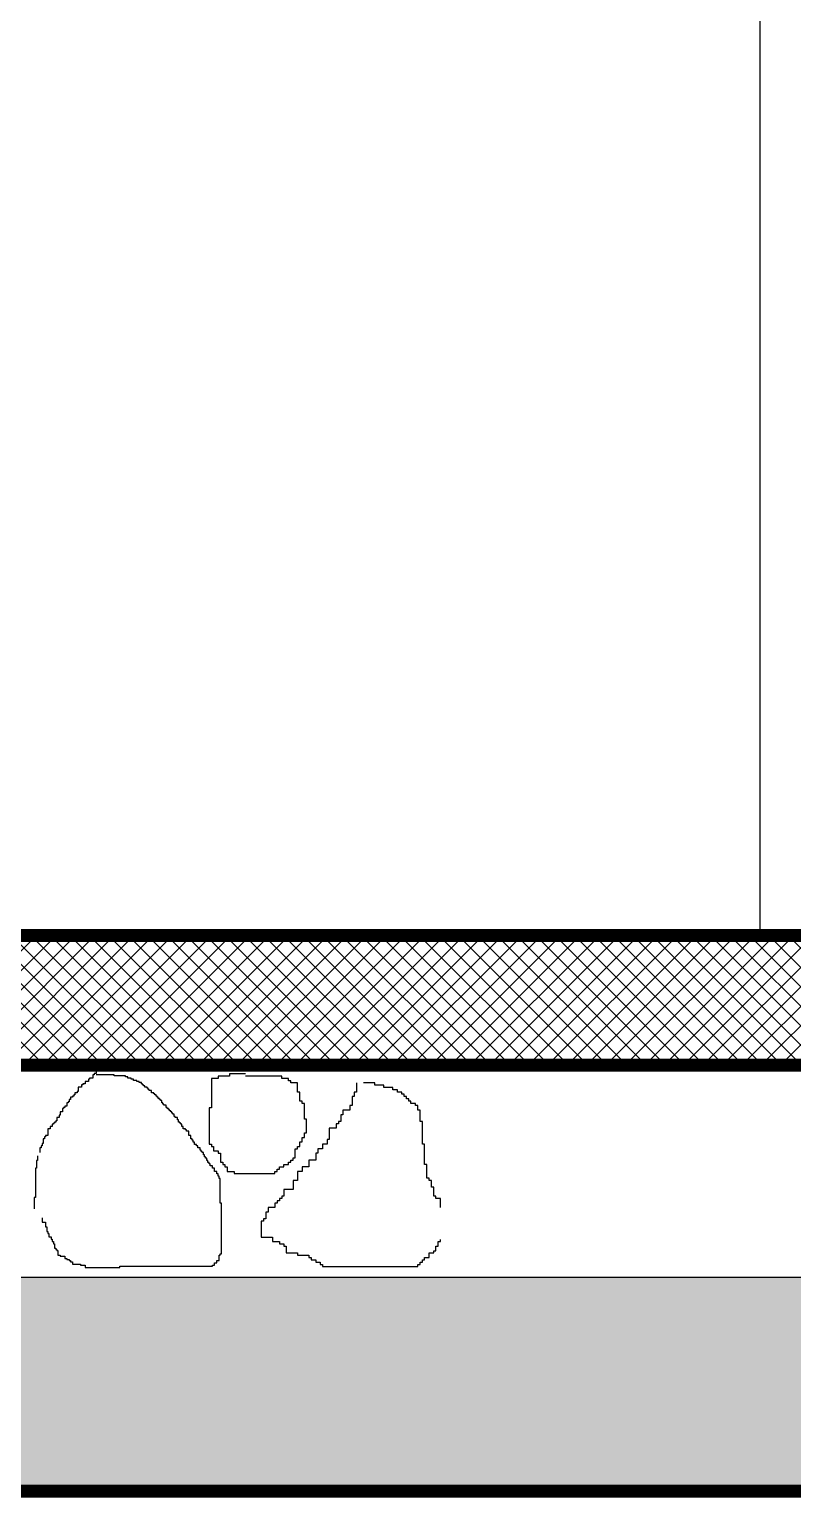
# Model space of a CAD drawing. Extents: x 250879 to 348495, y -51522 to -9360.
# Drawn here: x 282914.1 to 283090.6, y -30426.9 to -30087.6 of the extents above; entities that cross this region are included whole.
import ezdxf

# ---------------------------------------------------------------- set-up
doc = ezdxf.new("R2010")
doc.units = 0
for name, color, linetype in [('AXIS', 1, 'CONTINUOUS'), ('CURTAIN', 150, 'CONTINUOUS'), ('WALL', 7, 'CONTINUOUS')]:
    doc.layers.add(name, color=color, linetype=linetype)
doc.layers.add('int fram for glaz& landscap obj.', color=252, linetype='CONTINUOUS', lineweight=15)
doc.layers.add('VIS', color=8, linetype='CONTINUOUS', lineweight=18)

msp = doc.modelspace()

# ---------------------------------------------------------------- hatches: boundary and pattern name
at = {"layer": 'AXIS'}
h = msp.add_hatch(dxfattribs=at)
h.set_pattern_fill('ANSI37', color=256, style=0)
h.set_pattern_definition([(45, (10887.426, -3880), (-2.24506403, 2.24506403), []), (135, (10887.426, -3880), (-2.24506403, -2.24506403), [])])
h.paths.add_polyline_path([(280918.80191, -30297.00774), (280918.80191, -30327.00774), (283913.00858, -30327.00774), (283913.00858, -30297.00774)])
at = {"layer": 'int fram for glaz& landscap obj.'}
h = msp.add_hatch(dxfattribs=at)
h.set_pattern_fill('EARTH', color=256, scale=4, angle=45, style=0)
h.paths.add_polyline_path([(284335.46469, -29761.00774), (284163.17317, -29761.00774), (284163.17317, -29977.00774), (284284.10631, -29977.00774)])
h.paths.add_polyline_path([(284284.10631, -29977.00774), (284163.17317, -29977.00774), (284163.17317, -30297.00774), (284208.01983, -30297.00774)])
h.paths.add_polyline_path([(284208.01983, -30297.00774), (284163.17317, -30297.00774), (284163.17317, -30375.98063), (284117.727, -30375.98063), (283498.00858, -30375.98063), (283498.00858, -30425.43117), (284177.48456, -30425.43117)])
h.paths.add_polyline_path([(283498.00858, -30375.98063), (283475.2855, -30375.98063), (283098.00858, -30375.98063), (283098.00858, -30425.43117), (283286.94433, -30425.43117), (283498.00858, -30425.43117)])
h.paths.add_polyline_path([(283098.00858, -30375.98063), (282698.00858, -30375.98063), (282698.00858, -30425.43117), (283098.00858, -30425.43117)])
h.paths.add_polyline_path([(282698.00858, -30375.98063), (282675.2855, -30375.98063), (282298.00858, -30375.98063), (282298.00858, -30425.43117), (282421.4708, -30425.43117), (282698.00858, -30425.43117)])

# ---------------------------------------------------------------- linework, layer by layer
at = {"layer": 'CURTAIN', "linetype": 'Continuous'}
msp.add_line((283083.00858, -29657.00774), (283083.00858, -30297.00774), dxfattribs=at)
at = {"layer": 'VIS', "ltscale": 0.0001}
msp.add_line((280450.27447, -30297.00774), (284658.39662, -30297.00774), dxfattribs=at)
at = {"layer": 'WALL', "linetype": 'Continuous'}
for p, q in [((282929.0298, -30329.18877), (282928.76879, -30329.18877)), ((282928.76879, -30329.18877), (282928.76879, -30329.97018)), ((282929.55084, -30328.9283), (282929.0298, -30328.9283)), ((282929.0298, -30328.9283), (282929.0298, -30329.18877)), ((282930.33289, -30328.40736), (282929.55084, -30328.40736)), ((282929.55084, -30328.40736), (282929.55084, -30328.9283)), ((282933.72209, -30329.18877), (282929.55084, -30329.18877)), ((282930.8549, -30328.14689), (282930.33289, -30328.14689)), ((282930.33289, -30328.14689), (282930.33289, -30328.40736)), ((282933.72209, -30329.44924), (282933.72209, -30329.18877)), ((282936.32924, -30329.44924), (282933.72209, -30329.44924)), ((282936.32924, -30329.70971), (282936.32924, -30329.44924)), ((282960.36262, -30329.51763), (282957.74012, -30329.51763)), ((282957.74012, -30329.51763), (282957.74012, -30330.04197)), ((282964.03489, -30328.99378), (282960.36262, -30328.99378)), ((282960.36262, -30328.99378), (282960.36262, -30329.51763)), ((282972.42825, -30329.51763), (282964.03489, -30329.51763)), ((282972.42825, -30330.04197), (282972.42825, -30329.51763)), ((282926.16164, -30332.05345), (282925.37959, -30332.05345)), ((282925.37959, -30332.05345), (282925.37959, -30333.09533)), ((282926.42264, -30331.53251), (282926.16164, -30331.53251)), ((282926.16164, -30331.53251), (282926.16164, -30332.05345)), ((282926.94369, -30331.27204), (282926.42264, -30331.27204)), ((282926.42264, -30331.27204), (282926.42264, -30331.53251)), ((282927.72574, -30330.7511), (282926.94369, -30330.7511)), ((282926.94369, -30330.7511), (282926.94369, -30331.27204)), ((282927.98674, -30330.23016), (282927.72574, -30330.23016)), ((282927.72574, -30330.23016), (282927.72574, -30330.7511)), ((282928.76879, -30329.97018), (282927.98674, -30329.97018)), ((282927.98674, -30329.97018), (282927.98674, -30330.23016)), ((282936.85125, -30329.70971), (282936.32924, -30329.70971)), ((282936.85125, -30329.97018), (282936.85125, -30329.70971)), ((282937.6333, -30329.97018), (282936.85125, -30329.97018)), ((282937.6333, -30330.23016), (282937.6333, -30329.97018)), ((282938.15434, -30330.23016), (282937.6333, -30330.23016)), ((282938.15434, -30330.49063), (282938.15434, -30330.23016)), ((282938.93639, -30330.49063), (282938.15434, -30330.49063)), ((282938.93639, -30330.7511), (282938.93639, -30330.49063)), ((282939.4584, -30330.7511), (282938.93639, -30330.7511)), ((282939.4584, -30331.01157), (282939.4584, -30330.7511)), ((282939.97944, -30331.01157), (282939.4584, -30331.01157)), ((282939.97944, -30331.27204), (282939.97944, -30331.01157)), ((282940.24045, -30331.27204), (282939.97944, -30331.27204)), ((282940.24045, -30331.53251), (282940.24045, -30331.27204)), ((282940.50145, -30331.53251), (282940.24045, -30331.53251)), ((282940.50145, -30331.79298), (282940.50145, -30331.53251)), ((282940.76149, -30331.79298), (282940.50145, -30331.79298)), ((282940.76149, -30332.05345), (282940.76149, -30331.79298)), ((282941.2835, -30332.05345), (282940.76149, -30332.05345)), ((282941.2835, -30332.31392), (282941.2835, -30332.05345)), ((282941.54354, -30332.31392), (282941.2835, -30332.31392)), ((282941.54354, -30332.57439), (282941.54354, -30332.31392)), ((282941.80454, -30332.57439), (282941.54354, -30332.57439)), ((282941.80454, -30332.83486), (282941.80454, -30332.57439)), ((282942.32559, -30332.83486), (282941.80454, -30332.83486)), ((282942.32559, -30333.3558), (282942.32559, -30332.83486)), ((282957.74012, -30330.04197), (282956.16546, -30330.04197)), ((282956.16546, -30330.04197), (282956.16546, -30336.85443)), ((282974.00194, -30330.04197), (282972.42825, -30330.04197)), ((282974.00194, -30330.56582), (282974.00194, -30330.04197)), ((282974.52683, -30330.56582), (282974.00194, -30330.56582)), ((282974.52683, -30331.08966), (282974.52683, -30330.56582)), ((282976.10052, -30331.08966), (282974.52683, -30331.08966)), ((282976.10052, -30333.18603), (282976.10052, -30331.08966)), ((282989.73984, -30331.08966), (282989.73984, -30333.18603)), ((282993.937, -30331.08966), (282991.31354, -30331.08966)), ((282993.937, -30331.614), (282993.937, -30331.08966)), ((282996.03558, -30331.614), (282993.937, -30331.614)), ((282996.03558, -30332.13785), (282996.03558, -30331.614)), ((282998.13416, -30332.13785), (282996.03558, -30332.13785)), ((282998.13416, -30332.66218), (282998.13416, -30332.13785)), ((282999.18297, -30332.66218), (282998.13416, -30332.66218)), ((282999.18297, -30333.18603), (282999.18297, -30332.66218)), ((282922.77244, -30336.48095), (282922.2514, -30336.48095)), ((282922.2514, -30336.48095), (282922.2514, -30336.74142)), ((282923.03345, -30335.69954), (282922.77244, -30335.69954)), ((282922.77244, -30335.69954), (282922.77244, -30336.48095)), ((282923.29445, -30335.43907), (282923.03345, -30335.43907)), ((282923.03345, -30335.43907), (282923.03345, -30335.69954)), ((282923.55449, -30334.91813), (282923.29445, -30334.91813)), ((282923.29445, -30334.91813), (282923.29445, -30335.43907)), ((282924.0765, -30334.39719), (282923.55449, -30334.39719)), ((282923.55449, -30334.39719), (282923.55449, -30334.91813)), ((282924.33654, -30334.13672), (282924.0765, -30334.13672)), ((282924.0765, -30334.13672), (282924.0765, -30334.39719)), ((282924.59754, -30333.87625), (282924.33654, -30333.87625)), ((282924.33654, -30333.87625), (282924.33654, -30334.13672)), ((282925.11955, -30333.3558), (282924.59754, -30333.3558)), ((282924.59754, -30333.3558), (282924.59754, -30333.87625)), ((282925.37959, -30333.09533), (282925.11955, -30333.09533)), ((282925.11955, -30333.09533), (282925.11955, -30333.3558)), ((282942.8476, -30333.3558), (282942.32559, -30333.3558)), ((282942.8476, -30333.61578), (282942.8476, -30333.3558)), ((282943.1086, -30333.61578), (282942.8476, -30333.61578)), ((282943.1086, -30333.87625), (282943.1086, -30333.61578)), ((282943.36864, -30333.87625), (282943.1086, -30333.87625)), ((282943.36864, -30334.13672), (282943.36864, -30333.87625)), ((282943.62965, -30334.13672), (282943.36864, -30334.13672)), ((282943.62965, -30334.39719), (282943.62965, -30334.13672)), ((282943.89065, -30334.39719), (282943.62965, -30334.39719)), ((282943.89065, -30334.65766), (282943.89065, -30334.39719)), ((282944.15069, -30334.65766), (282943.89065, -30334.65766)), ((282944.15069, -30334.91813), (282944.15069, -30334.65766)), ((282944.4117, -30334.91813), (282944.15069, -30334.91813)), ((282944.4117, -30335.1786), (282944.4117, -30334.91813)), ((282944.6727, -30335.1786), (282944.4117, -30335.1786)), ((282944.6727, -30335.69954), (282944.6727, -30335.1786)), ((282944.93274, -30335.69954), (282944.6727, -30335.69954)), ((282944.93274, -30335.96001), (282944.93274, -30335.69954)), ((282945.19374, -30335.96001), (282944.93274, -30335.96001)), ((282945.19374, -30336.22048), (282945.19374, -30335.96001)), ((282945.71479, -30336.22048), (282945.19374, -30336.22048)), ((282945.71479, -30336.74142), (282945.71479, -30336.22048)), ((282976.6254, -30333.18603), (282976.10052, -30333.18603)), ((282976.6254, -30335.2824), (282976.6254, -30333.18603)), ((282977.15029, -30335.2824), (282976.6254, -30335.2824)), ((282977.15029, -30335.80625), (282977.15029, -30335.2824)), ((282977.67421, -30335.80625), (282977.15029, -30335.80625)), ((282977.67421, -30339.47465), (282977.67421, -30335.80625)), ((282988.69103, -30336.3301), (282988.16615, -30336.3301)), ((282988.16615, -30336.3301), (282988.16615, -30337.37828)), ((282989.21592, -30334.23422), (282988.69103, -30334.23422)), ((282988.69103, -30334.23422), (282988.69103, -30336.3301)), ((282989.73984, -30333.18603), (282989.21592, -30333.18603)), ((282989.21592, -30333.18603), (282989.21592, -30334.23422)), ((283000.23178, -30333.18603), (282999.18297, -30333.18603)), ((283000.23178, -30333.70988), (283000.23178, -30333.18603)), ((283000.75666, -30333.70988), (283000.23178, -30333.70988)), ((283000.75666, -30334.23422), (283000.75666, -30333.70988)), ((283001.28154, -30334.23422), (283000.75666, -30334.23422)), ((283001.28154, -30334.75806), (283001.28154, -30334.23422)), ((283001.80547, -30334.75806), (283001.28154, -30334.75806)), ((283001.80547, -30335.2824), (283001.80547, -30334.75806)), ((283002.33035, -30335.2824), (283001.80547, -30335.2824)), ((283002.33035, -30335.80625), (283002.33035, -30335.2824)), ((283003.38012, -30335.80625), (283002.33035, -30335.80625)), ((283003.38012, -30336.3301), (283003.38012, -30335.80625)), ((283003.90405, -30336.3301), (283003.38012, -30336.3301)), ((283003.90405, -30337.37828), (283003.90405, -30336.3301)), ((282920.42629, -30339.86656), (282920.16529, -30339.86656)), ((282920.16529, -30339.86656), (282920.16529, -30340.12703)), ((282920.94734, -30339.08516), (282920.42629, -30339.08516)), ((282920.42629, -30339.08516), (282920.42629, -30339.86656)), ((282921.20834, -30338.56422), (282920.94734, -30338.56422)), ((282920.94734, -30338.56422), (282920.94734, -30339.08516)), ((282921.72939, -30337.78281), (282921.20834, -30337.78281)), ((282921.20834, -30337.78281), (282921.20834, -30338.56422)), ((282921.99039, -30337.0014), (282921.72939, -30337.0014)), ((282921.72939, -30337.0014), (282921.72939, -30337.78281)), ((282922.2514, -30336.74142), (282921.99039, -30336.74142)), ((282921.99039, -30336.74142), (282921.99039, -30337.0014)), ((282945.97579, -30336.74142), (282945.71479, -30336.74142)), ((282945.97579, -30337.0014), (282945.97579, -30336.74142)), ((282946.2368, -30337.0014), (282945.97579, -30337.0014)), ((282946.2368, -30337.26187), (282946.2368, -30337.0014)), ((282946.4978, -30337.26187), (282946.2368, -30337.26187)), ((282946.4978, -30337.52234), (282946.4978, -30337.26187)), ((282946.75784, -30337.52234), (282946.4978, -30337.52234)), ((282946.75784, -30337.78281), (282946.75784, -30337.52234)), ((282947.01885, -30337.78281), (282946.75784, -30337.78281)), ((282947.01885, -30338.04328), (282947.01885, -30337.78281)), ((282947.27985, -30338.04328), (282947.01885, -30338.04328)), ((282947.27985, -30338.30375), (282947.27985, -30338.04328)), ((282947.53989, -30338.30375), (282947.27985, -30338.30375)), ((282947.53989, -30338.82469), (282947.53989, -30338.30375)), ((282947.80089, -30338.82469), (282947.53989, -30338.82469)), ((282947.80089, -30339.08516), (282947.80089, -30338.82469)), ((282948.32194, -30339.08516), (282947.80089, -30339.08516)), ((282948.32194, -30339.6061), (282948.32194, -30339.08516)), ((282948.58294, -30339.6061), (282948.32194, -30339.6061)), ((282948.58294, -30340.12703), (282948.58294, -30339.6061)), ((282956.16546, -30336.85443), (282955.64154, -30336.85443)), ((282955.64154, -30336.85443), (282955.64154, -30345.23893)), ((282978.1991, -30339.47465), (282977.67421, -30339.47465)), ((282978.1991, -30342.61871), (282978.1991, -30339.47465)), ((282986.59245, -30338.42646), (282986.06757, -30338.42646)), ((282986.06757, -30338.42646), (282986.06757, -30339.9985)), ((282988.16615, -30337.37828), (282986.59245, -30337.37828)), ((282986.59245, -30337.37828), (282986.59245, -30338.42646)), ((283004.42893, -30337.37828), (283003.90405, -30337.37828)), ((283004.42893, -30339.9985), (283004.42893, -30337.37828)), ((282918.34019, -30343.25218), (282917.81914, -30343.25218)), ((282917.81914, -30343.25218), (282917.81914, -30343.51265)), ((282918.8622, -30341.68937), (282918.34019, -30341.68937)), ((282918.34019, -30341.68937), (282918.34019, -30343.25218)), ((282919.38324, -30341.16843), (282918.8622, -30341.16843)), ((282918.8622, -30341.16843), (282918.8622, -30341.68937)), ((282919.64425, -30340.64749), (282919.38324, -30340.64749)), ((282919.38324, -30340.64749), (282919.38324, -30341.16843)), ((282919.90525, -30340.38702), (282919.64425, -30340.38702)), ((282919.64425, -30340.38702), (282919.64425, -30340.64749)), ((282920.16529, -30340.12703), (282919.90525, -30340.12703)), ((282919.90525, -30340.12703), (282919.90525, -30340.38702)), ((282948.84395, -30340.12703), (282948.58294, -30340.12703)), ((282948.84395, -30340.38702), (282948.84395, -30340.12703)), ((282949.10495, -30340.38702), (282948.84395, -30340.38702)), ((282949.10495, -30340.64749), (282949.10495, -30340.38702)), ((282949.36499, -30340.64749), (282949.10495, -30340.64749)), ((282949.36499, -30341.16843), (282949.36499, -30340.64749)), ((282949.626, -30341.16843), (282949.36499, -30341.16843)), ((282949.626, -30341.68937), (282949.626, -30341.16843)), ((282950.14704, -30341.68937), (282949.626, -30341.68937)), ((282950.14704, -30341.94984), (282950.14704, -30341.68937)), ((282950.40805, -30341.94984), (282950.14704, -30341.94984)), ((282950.40805, -30342.2103), (282950.40805, -30341.94984)), ((282950.92909, -30342.2103), (282950.40805, -30342.2103)), ((282950.92909, -30343.25218), (282950.92909, -30342.2103)), ((282951.4511, -30343.25218), (282950.92909, -30343.25218)), ((282951.4511, -30344.03311), (282951.4511, -30343.25218)), ((282977.67421, -30343.6669), (282977.67421, -30342.61871)), ((282977.67421, -30342.61871), (282978.1991, -30342.61871)), ((282985.01876, -30341.57053), (282983.44507, -30341.57053)), ((282983.44507, -30341.57053), (282983.44507, -30344.19075)), ((282985.54364, -30340.52235), (282985.01876, -30340.52235)), ((282985.01876, -30340.52235), (282985.01876, -30341.57053)), ((282986.06757, -30339.9985), (282985.54364, -30339.9985)), ((282985.54364, -30339.9985), (282985.54364, -30340.52235)), ((283004.95382, -30339.9985), (283004.42893, -30339.9985)), ((283004.95382, -30345.23893), (283004.95382, -30339.9985)), ((282916.77609, -30346.11686), (282916.51605, -30346.11686)), ((282916.51605, -30346.11686), (282916.51605, -30347.15825)), ((282917.03709, -30345.59592), (282916.77609, -30345.59592)), ((282916.77609, -30345.59592), (282916.77609, -30346.11686)), ((282917.2981, -30345.07498), (282917.03709, -30345.07498)), ((282917.03709, -30345.07498), (282917.03709, -30345.59592)), ((282917.55814, -30344.03311), (282917.2981, -30344.03311)), ((282917.2981, -30344.03311), (282917.2981, -30345.07498)), ((282917.81914, -30343.51265), (282917.55814, -30343.51265)), ((282917.55814, -30343.51265), (282917.55814, -30344.03311)), ((282951.71114, -30344.03311), (282951.4511, -30344.03311)), ((282951.71114, -30344.29358), (282951.71114, -30344.03311)), ((282951.97214, -30344.29358), (282951.71114, -30344.29358)), ((282951.97214, -30344.81451), (282951.97214, -30344.29358)), ((282952.23315, -30344.81451), (282951.97214, -30344.81451)), ((282952.23315, -30345.33545), (282952.23315, -30344.81451)), ((282952.75419, -30345.33545), (282952.23315, -30345.33545)), ((282952.75419, -30345.59592), (282952.75419, -30345.33545)), ((282953.0152, -30345.59592), (282952.75419, -30345.59592)), ((282953.0152, -30346.11686), (282953.0152, -30345.59592)), ((282953.53624, -30346.11686), (282953.0152, -30346.11686)), ((282953.53624, -30346.6378), (282953.53624, -30346.11686)), ((282953.79725, -30346.6378), (282953.53624, -30346.6378)), ((282953.79725, -30346.89779), (282953.79725, -30346.6378)), ((282955.64154, -30345.23893), (282956.16546, -30345.23893)), ((282956.16546, -30345.23893), (282956.16546, -30345.76278)), ((282956.16546, -30345.76278), (282956.69035, -30345.76278)), ((282956.69035, -30345.76278), (282956.69035, -30346.81096)), ((282975.57564, -30348.38299), (282975.57564, -30346.28711)), ((282975.57564, -30346.28711), (282976.10052, -30346.28711)), ((282976.10052, -30346.28711), (282976.10052, -30345.76278)), ((282976.10052, -30345.76278), (282976.6254, -30345.76278)), ((282976.6254, -30345.76278), (282976.6254, -30344.7146)), ((282976.6254, -30344.7146), (282977.15029, -30344.7146)), ((282977.15029, -30344.7146), (282977.15029, -30343.6669)), ((282977.15029, -30343.6669), (282977.67421, -30343.6669)), ((282981.87137, -30346.28711), (282980.8216, -30346.28711)), ((282980.8216, -30346.28711), (282980.8216, -30347.33481)), ((282982.92018, -30345.23893), (282981.87137, -30345.23893)), ((282981.87137, -30345.23893), (282981.87137, -30346.28711)), ((282983.44507, -30344.19075), (282982.92018, -30344.19075)), ((282982.92018, -30344.19075), (282982.92018, -30345.23893)), ((283005.47774, -30345.23893), (283004.95382, -30345.23893)), ((283005.47774, -30349.95503), (283005.47774, -30345.23893)), ((282915.99404, -30348.98154), (282915.734, -30348.98154)), ((282915.734, -30348.98154), (282915.734, -30350.80434)), ((282915.99404, -30347.93966), (282915.99404, -30348.98154)), ((282954.05825, -30346.89779), (282953.79725, -30346.89779)), ((282954.05825, -30347.15825), (282954.05825, -30346.89779)), ((282954.31829, -30347.15825), (282954.05825, -30347.15825)), ((282954.31829, -30347.67919), (282954.31829, -30347.15825)), ((282954.57929, -30347.67919), (282954.31829, -30347.67919)), ((282954.57929, -30348.20013), (282954.57929, -30347.67919)), ((282954.8403, -30348.20013), (282954.57929, -30348.20013)), ((282954.8403, -30348.4606), (282954.8403, -30348.20013)), ((282955.1013, -30348.4606), (282954.8403, -30348.4606)), ((282955.1013, -30348.98154), (282955.1013, -30348.4606)), ((282955.36134, -30348.98154), (282955.1013, -30348.98154)), ((282955.36134, -30349.50248), (282955.36134, -30348.98154)), ((282955.62235, -30349.50248), (282955.36134, -30349.50248)), ((282955.62235, -30349.76295), (282955.62235, -30349.50248)), ((282955.88335, -30349.76295), (282955.62235, -30349.76295)), ((282955.88335, -30350.2834), (282955.88335, -30349.76295)), ((282956.69035, -30346.81096), (282957.74012, -30346.81096)), ((282957.74012, -30346.81096), (282957.74012, -30347.33481)), ((282957.74012, -30347.33481), (282958.26404, -30347.33481)), ((282958.26404, -30347.33481), (282958.26404, -30349.43118)), ((282958.26404, -30349.43118), (282958.78893, -30349.43118)), ((282958.78893, -30349.43118), (282958.78893, -30349.95503)), ((282958.78893, -30349.95503), (282959.31381, -30349.95503)), ((282959.31381, -30349.95503), (282959.31381, -30350.47936)), ((282972.95313, -30350.47936), (282972.95313, -30349.95503)), ((282972.95313, -30349.95503), (282974.00194, -30349.95503)), ((282974.00194, -30349.95503), (282974.00194, -30349.43118)), ((282974.00194, -30349.43118), (282974.52683, -30349.43118)), ((282974.52683, -30349.43118), (282974.52683, -30348.90733)), ((282974.52683, -30348.90733), (282975.05171, -30348.90733)), ((282975.05171, -30348.90733), (282975.05171, -30348.38299)), ((282975.05171, -30348.38299), (282975.57564, -30348.38299)), ((282980.29768, -30348.90733), (282978.72398, -30348.90733)), ((282978.72398, -30348.90733), (282978.72398, -30350.47936)), ((282980.8216, -30347.33481), (282980.29768, -30347.33481)), ((282980.29768, -30347.33481), (282980.29768, -30348.90733)), ((283006.00263, -30349.95503), (283005.47774, -30349.95503)), ((283006.00263, -30353.09958), (283006.00263, -30349.95503)), ((282915.734, -30350.80434), (282915.473, -30350.80434)), ((282915.473, -30350.80434), (282915.473, -30357.57558)), ((282956.4044, -30350.2834), (282955.88335, -30350.2834)), ((282956.4044, -30350.80434), (282956.4044, -30350.2834)), ((282956.92544, -30350.80434), (282956.4044, -30350.80434)), ((282956.92544, -30351.58575), (282956.92544, -30350.80434)), ((282957.44745, -30351.58575), (282956.92544, -30351.58575)), ((282957.44745, -30352.10669), (282957.44745, -30351.58575)), ((282957.70749, -30352.10669), (282957.44745, -30352.10669)), ((282957.70749, -30352.62763), (282957.70749, -30352.10669)), ((282957.96849, -30352.62763), (282957.70749, -30352.62763)), ((282957.96849, -30353.14857), (282957.96849, -30352.62763)), ((282958.2295, -30353.14857), (282957.96849, -30353.14857)), ((282958.2295, -30358.87793), (282958.2295, -30353.14857)), ((282959.31381, -30350.47936), (282959.83774, -30350.47936)), ((282959.83774, -30350.47936), (282959.83774, -30351.52706)), ((282959.83774, -30351.52706), (282961.41239, -30351.52706)), ((282961.41239, -30351.52706), (282961.41239, -30352.05139)), ((282961.41239, -30352.05139), (282970.85455, -30352.05139)), ((282970.85455, -30352.05139), (282970.85455, -30351.52706)), ((282970.85455, -30351.52706), (282971.37944, -30351.52706)), ((282971.37944, -30351.52706), (282971.37944, -30351.00321)), ((282971.37944, -30351.00321), (282971.90432, -30351.00321)), ((282971.90432, -30351.00321), (282971.90432, -30350.47936)), ((282971.90432, -30350.47936), (282972.95313, -30350.47936)), ((282977.15029, -30351.52706), (282976.10052, -30351.52706)), ((282976.10052, -30351.52706), (282976.10052, -30353.62343)), ((282978.72398, -30350.47936), (282977.15029, -30350.47936)), ((282977.15029, -30350.47936), (282977.15029, -30351.52706)), ((283006.52751, -30353.09958), (283006.00263, -30353.09958)), ((283006.52751, -30353.62343), (283006.52751, -30353.09958)), ((282975.05171, -30355.71979), (282972.95313, -30355.71979)), ((282972.95313, -30355.71979), (282972.95313, -30357.29183)), ((282976.10052, -30353.62343), (282975.05171, -30353.62343)), ((282975.05171, -30353.62343), (282975.05171, -30355.71979)), ((283007.05144, -30353.62343), (283006.52751, -30353.62343)), ((283007.05144, -30355.19546), (283007.05144, -30353.62343)), ((283007.57632, -30355.19546), (283007.05144, -30355.19546)), ((283007.57632, -30357.29183), (283007.57632, -30355.19546)), ((282915.473, -30357.57558), (282915.21199, -30357.57558)), ((282915.21199, -30357.57558), (282915.21199, -30360.18027)), ((282958.4905, -30358.87793), (282958.2295, -30358.87793)), ((282958.4905, -30370.59711), (282958.4905, -30358.87793)), ((282970.85455, -30359.91204), (282969.28086, -30359.91204)), ((282969.28086, -30359.91204), (282969.28086, -30360.95974)), ((282971.37944, -30358.86386), (282970.85455, -30358.86386)), ((282970.85455, -30358.86386), (282970.85455, -30359.91204)), ((282971.90432, -30358.33953), (282971.37944, -30358.33953)), ((282971.37944, -30358.33953), (282971.37944, -30358.86386)), ((282972.42825, -30357.81568), (282971.90432, -30357.81568)), ((282971.90432, -30357.81568), (282971.90432, -30358.33953)), ((282972.95313, -30357.29183), (282972.42825, -30357.29183)), ((282972.42825, -30357.29183), (282972.42825, -30357.81568)), ((283008.10121, -30357.29183), (283007.57632, -30357.29183)), ((283008.10121, -30357.81568), (283008.10121, -30357.29183)), ((283009.15001, -30357.81568), (283008.10121, -30357.81568)), ((283009.15001, -30359.91204), (283009.15001, -30357.81568)), ((282917.03709, -30362.26354), (282917.03709, -30363.30542)), ((282917.03709, -30363.30542), (282917.81914, -30363.30542)), ((282917.81914, -30363.30542), (282917.81914, -30364.34681)), ((282968.23205, -30363.05611), (282967.70717, -30363.05611)), ((282967.70717, -30363.05611), (282967.70717, -30366.72451)), ((282968.75597, -30362.53226), (282968.23205, -30362.53226)), ((282968.23205, -30362.53226), (282968.23205, -30363.05611)), ((282969.28086, -30360.95974), (282968.75597, -30360.95974)), ((282968.75597, -30360.95974), (282968.75597, -30362.53226)), ((282917.81914, -30364.34681), (282918.08015, -30364.34681)), ((282918.08015, -30364.34681), (282918.08015, -30365.38869)), ((282918.08015, -30365.38869), (282918.34019, -30365.38869)), ((282918.34019, -30365.38869), (282918.34019, -30365.90963)), ((282918.34019, -30365.90963), (282918.60119, -30365.90963)), ((282918.60119, -30365.90963), (282918.60119, -30366.69104)), ((282918.60119, -30366.69104), (282919.1232, -30366.69104)), ((282919.1232, -30366.69104), (282919.1232, -30367.21149)), ((282967.70717, -30366.72451), (282970.32967, -30366.72451)), ((282970.32967, -30366.72451), (282970.32967, -30367.77221)), ((282919.1232, -30367.21149), (282919.38324, -30367.21149)), ((282919.38324, -30367.21149), (282919.38324, -30367.73243)), ((282919.38324, -30367.73243), (282919.64425, -30367.73243)), ((282919.64425, -30367.73243), (282919.64425, -30368.25337)), ((282919.64425, -30368.25337), (282919.90525, -30368.25337)), ((282919.90525, -30368.25337), (282919.90525, -30369.29525)), ((282919.90525, -30369.29525), (282920.16529, -30369.29525)), ((282920.16529, -30369.29525), (282920.16529, -30369.55572)), ((282920.16529, -30369.55572), (282920.42629, -30369.55572)), ((282920.42629, -30369.55572), (282920.42629, -30369.81619)), ((282920.42629, -30369.81619), (282920.6873, -30369.81619)), ((282920.6873, -30369.81619), (282920.6873, -30370.85758)), ((282970.32967, -30367.77221), (282971.90432, -30367.77221)), ((282971.90432, -30367.77221), (282971.90432, -30368.29654)), ((282971.90432, -30368.29654), (282972.95313, -30368.29654)), ((282972.95313, -30368.29654), (282972.95313, -30368.82039)), ((282972.95313, -30368.82039), (282973.47802, -30368.82039)), ((282973.47802, -30368.82039), (282973.47802, -30370.39242)), ((282973.47802, -30370.39242), (282976.10052, -30370.39242)), ((282976.10052, -30370.39242), (282976.10052, -30370.91676)), ((283006.52751, -30371.44061), (283006.52751, -30370.39242)), ((283006.52751, -30370.39242), (283007.57632, -30370.39242)), ((283007.57632, -30370.39242), (283007.57632, -30369.86857)), ((283007.57632, -30369.86857), (283008.10121, -30369.86857)), ((283008.10121, -30369.86857), (283008.10121, -30368.82039)), ((283008.10121, -30368.82039), (283008.62609, -30368.82039)), ((283008.62609, -30368.82039), (283008.62609, -30367.77221)), ((283008.62609, -30367.77221), (283009.15001, -30367.77221)), ((283009.15001, -30367.77221), (283009.15001, -30367.24836)), ((282920.6873, -30370.85758), (282921.20834, -30370.85758)), ((282921.20834, -30370.85758), (282921.20834, -30371.11805)), ((282921.20834, -30371.11805), (282922.2514, -30371.11805)), ((282922.2514, -30371.11805), (282922.2514, -30371.63899)), ((282922.2514, -30371.63899), (282922.77244, -30371.63899)), ((282922.77244, -30371.63899), (282922.77244, -30371.89946)), ((282922.77244, -30371.89946), (282923.29445, -30371.89946)), ((282923.29445, -30371.89946), (282923.29445, -30372.15993)), ((282923.29445, -30372.15993), (282923.55449, -30372.15993)), ((282923.55449, -30372.15993), (282923.55449, -30372.4204)), ((282923.55449, -30372.4204), (282924.0765, -30372.4204)), ((282924.0765, -30372.4204), (282924.0765, -30372.94134)), ((282924.0765, -30372.94134), (282925.9016, -30372.94134)), ((282925.9016, -30372.94134), (282925.9016, -30373.20181)), ((282925.9016, -30373.20181), (282926.94369, -30373.20181)), ((282926.94369, -30373.20181), (282926.94369, -30373.72226)), ((282926.94369, -30373.72226), (282935.02615, -30373.72226)), ((282935.02615, -30373.72226), (282935.02615, -30373.46228)), ((282935.02615, -30373.46228), (282956.4044, -30373.46228)), ((282956.4044, -30373.46228), (282956.4044, -30373.20181)), ((282956.4044, -30373.20181), (282956.92544, -30373.20181)), ((282956.92544, -30373.20181), (282956.92544, -30372.68087)), ((282956.92544, -30372.68087), (282957.44745, -30372.68087)), ((282957.44745, -30372.68087), (282957.44745, -30372.15993)), ((282957.44745, -30372.15993), (282957.96849, -30372.15993)), ((282957.96849, -30372.15993), (282957.96849, -30370.85758)), ((282957.96849, -30370.85758), (282958.2295, -30370.85758)), ((282958.2295, -30370.85758), (282958.2295, -30370.59711)), ((282958.2295, -30370.59711), (282958.4905, -30370.59711)), ((282976.10052, -30370.91676), (282978.72398, -30370.91676)), ((282978.72398, -30370.91676), (282978.72398, -30371.44061)), ((282978.72398, -30371.44061), (282979.24791, -30371.44061)), ((282979.24791, -30371.44061), (282979.24791, -30371.96446)), ((282979.24791, -30371.96446), (282980.29768, -30371.96446)), ((282980.29768, -30371.96446), (282980.29768, -30372.48879)), ((282980.29768, -30372.48879), (282981.34649, -30372.48879)), ((282981.34649, -30372.48879), (282981.34649, -30373.01264)), ((282981.34649, -30373.01264), (282981.87137, -30373.01264)), ((282981.87137, -30373.01264), (282981.87137, -30373.53697)), ((282981.87137, -30373.53697), (283003.90405, -30373.53697)), ((283003.90405, -30373.53697), (283003.90405, -30373.01264)), ((283003.90405, -30373.01264), (283004.42893, -30373.01264)), ((283004.42893, -30373.01264), (283004.42893, -30372.48879)), ((283004.42893, -30372.48879), (283004.95382, -30372.48879)), ((283004.95382, -30372.48879), (283004.95382, -30371.96446)), ((283004.95382, -30371.96446), (283005.47774, -30371.96446)), ((283005.47774, -30371.96446), (283005.47774, -30371.44061)), ((283005.47774, -30371.44061), (283006.52751, -30371.44061)), ((281922.31518, -30375.98063), (284157.73457, -30375.98063))]:
    msp.add_line(p, q, dxfattribs=at)
at = {"layer": 'WALL', "linetype": 'Continuous', "const_width": 3}
for points in [[(280759.65949, -29757.00774), (280752.47313, -29761.00774), (280752.47313, -30327.00774), (283913.00858, -30327.00774), (283913.00858, -30297.00774)], [(284336.41577, -29757.00774), (284177.48456, -30425.43117), (283286.94433, -30425.43117), (283286.94433, -30425.43117), (282421.4708, -30425.43117), (282421.4708, -30425.43117)], [(283913.00858, -30297.00774), (280752.47313, -30297.00774)], [(283913.00858, -30297.00774), (280752.47313, -30297.00774)]]:
    msp.add_lwpolyline(points, dxfattribs=at)
at = {"layer": 'WALL', "linetype": 'Continuous'}
msp.add_lwpolyline([(280869.5634, -30327.00774), (283913.00858, -30327.00774), (283913.00858, -30297.00774), (280752.47313, -30297.00774)], dxfattribs=at)

doc.saveas('drawing.dxf')
